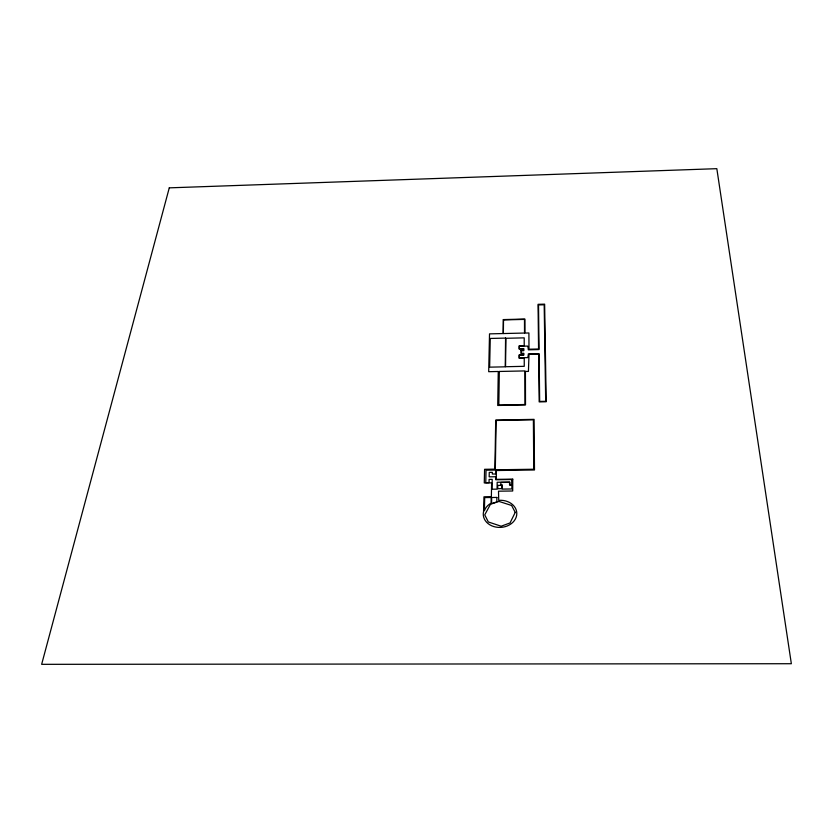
<?xml version="1.0" encoding="UTF-8"?>
<svg xmlns="http://www.w3.org/2000/svg" width="833" height="833" viewBox="0 0 833 833"><rect width="100%" height="100%" fill="white"/><g stroke="black" fill="none" stroke-linecap="round" stroke-linejoin="round"><path stroke-width="1.25" d="M521.156 350.526L521.156 353.567L523.488 353.515L523.488 354.827L519.105 354.92L519.094 358.273L524.238 358.159L524.249 366.322L505.558 366.728L505.87 338.292L524.207 337.854L524.217 345.674L519.115 345.799L519.115 349.058L523.478 348.954L523.478 350.474L521.156 350.526M521.343 350.683L521.343 353.39L523.79 353.338L523.79 355.139L519.355 355.243L519.355 357.805L527.726 357.617A33.133 24.136 -3.9 0 0 528.351 353.9L539.097 353.661L539.659 401.423L545.688 401.308L544.178 304.784L538.524 304.93L539.045 349.568L528.33 349.818A37.35 27.177 -4.1 0 0 527.716 346.07L519.375 346.268L519.365 348.694L523.79 348.59L523.79 350.631L521.343 350.683M511.733 479.548L511.701 484.775L509.838 484.796L509.858 482.099L497.176 482.265L497.072 489.158L492.032 489.221L492.209 479.35L489.117 479.402L489.054 482.651L485.764 482.703L486.045 470.197L495.958 470.051L495.895 473.987L492.313 474.039L492.345 472.342L489.263 472.384L489.169 476.84L495.854 476.747L495.802 479.766L511.733 479.548M511.889 484.973L511.868 488.961L502.226 489.086L502.268 484.941L500.841 484.952L500.872 482.442L509.567 482.328L509.546 485.004L511.889 484.973M512.764 479.142L512.701 491.001L498.509 491.189L498.717 500.352A16.775 13.557 -3.3 0 1 516.804 513.68A16.775 13.557 -3.3 0 1 498.332 527.383A16.775 13.557 -3.3 0 1 483.567 511.597L483.952 496.822L491.366 496.728L491.626 482.848L484.275 482.942L484.587 469.302L494.885 469.156L495.718 420.051L534.088 419.363L534.494 469.979L496.406 470.52L496.26 479.36L512.764 479.142M505.579 338.094L505.256 366.822L489.648 367.155L490.262 338.458L505.579 338.094M503.33 319.591L503.153 333.544L489.523 333.866L488.69 371.695L498.259 371.487L497.728 405.473L525.508 404.942L525.425 371.456L528.434 371.393L529.007 354.337L538.628 354.129L539.17 401.891L546.198 401.756L544.636 304.149L538.056 304.316L538.566 348.996L528.986 349.214L528.903 332.971L524.915 333.075L524.884 319.049L503.33 319.591M503.517 319.924L503.351 333.554L524.509 333.044L524.488 319.403L503.517 319.924M501.893 485.337L501.851 488.638L497.728 488.69L497.78 485.389L501.893 485.337M496.885 497.436L496.822 501.924L491.564 503.632L491.678 497.499L496.885 497.436M499.321 371.466L498.821 405.015L524.998 404.515L524.925 370.924L499.321 371.466M496.124 420.478L495.312 469.802L533.755 469.239L533.38 419.811L496.124 420.478M491.189 497.499L491.085 503.163A15.973 12.912 -3.3 0 0 484.4 510.723L484.691 497.582L491.189 497.499M169.276 187.852L41.65 664.328L791.35 663.724L716.828 168.672L169.276 187.852M515.231 512.378L510.035 522.947L501.154 526.217L488.325 521.968L484.754 514.867L490.491 504.215L498.977 501.414L511.618 505.485L515.231 512.378"/></g></svg>
